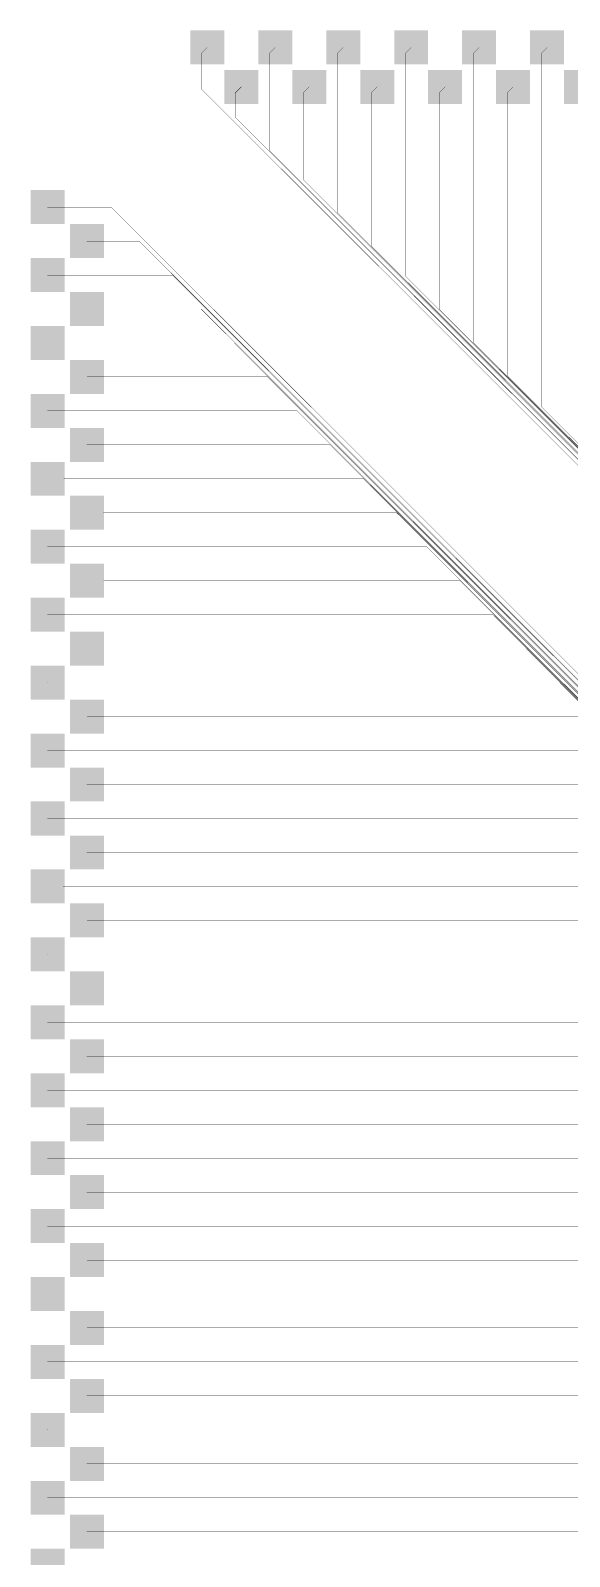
# Model space of a CAD drawing. Header units: inches. Extents: x 0 to 565, y 0 to 565.
# Drawn here: x 0 to 99.1, y 284.2 to 565 of the extents above; entities that cross this region are included whole.
import ezdxf

# ---------------------------------------------------------------- set-up
doc = ezdxf.new("R2010")
doc.units = ezdxf.units.IN

# ---------------------------------------------------------------- blocks, each defined once
blk = doc.blocks.new('B____P_____81__2')
for points in [[(4.13, 180.88), (10.38, 180.88), (10.38, 174.63), (4.13, 174.63)], [(-3.13, 174.63), (3.13, 174.63), (3.13, 168.38), (-3.13, 168.38)], [(4.13, 168.38), (10.38, 168.38), (10.38, 162.13), (4.13, 162.13)], [(-3.13, 162.13), (3.13, 162.13), (3.13, 155.88), (-3.13, 155.88)], [(4.13, 155.88), (10.38, 155.88), (10.38, 149.63), (4.13, 149.63)], [(-3.13, 149.63), (3.13, 149.63), (3.13, 143.38), (-3.13, 143.38)], [(4.13, 143.38), (10.38, 143.38), (10.38, 137.13), (4.13, 137.13)], [(-3.13, 137.13), (3.13, 137.13), (3.13, 130.88), (-3.13, 130.88)], [(4.13, 130.88), (10.38, 130.88), (10.38, 124.63), (4.13, 124.63)], [(-3.13, 124.63), (3.13, 124.63), (3.13, 118.38), (-3.13, 118.38)], [(4.13, 118.38), (10.38, 118.38), (10.38, 112.13), (4.13, 112.13)], [(-3.13, 112.13), (3.13, 112.13), (3.13, 105.88), (-3.13, 105.88)]]:
    blk.add_hatch(color=1).paths.add_polyline_path(points)
blk = doc.blocks.new('B____P_____81__5')
for points in [[(-3.13, 612.13), (3.13, 612.13), (3.13, 605.88), (-3.13, 605.88)], [(4.13, 605.88), (10.38, 605.88), (10.38, 599.63), (4.13, 599.63)], [(-3.13, 599.63), (3.13, 599.63), (3.13, 593.37), (-3.13, 593.37)], [(4.13, 593.37), (10.38, 593.37), (10.38, 587.12), (4.13, 587.12)], [(-3.13, 587.12), (3.13, 587.12), (3.13, 580.87), (-3.13, 580.87)], [(4.13, 580.87), (10.38, 580.87), (10.38, 574.62), (4.13, 574.62)], [(-3.13, 574.62), (3.13, 574.62), (3.13, 568.37), (-3.13, 568.37)], [(4.13, 568.37), (10.38, 568.37), (10.38, 562.13), (4.13, 562.13)], [(-3.13, 562.13), (3.13, 562.13), (3.13, 555.88), (-3.13, 555.88)], [(4.13, 555.88), (10.38, 555.88), (10.38, 549.63), (4.13, 549.63)], [(-3.13, 549.63), (3.13, 549.63), (3.13, 543.37), (-3.13, 543.37)], [(4.13, 543.37), (10.38, 543.37), (10.38, 537.12), (4.13, 537.12)], [(-3.13, 537.12), (3.13, 537.12), (3.13, 530.87), (-3.13, 530.87)], [(4.13, 530.87), (10.38, 530.87), (10.38, 524.62), (4.13, 524.62)], [(-3.13, 524.62), (3.13, 524.62), (3.13, 518.37), (-3.13, 518.37)], [(4.13, 518.37), (10.38, 518.37), (10.38, 512.13), (4.13, 512.13)], [(-3.13, 512.13), (3.13, 512.13), (3.13, 505.88), (-3.13, 505.88)], [(4.13, 505.88), (10.38, 505.88), (10.38, 499.63), (4.13, 499.63)], [(-3.13, 499.63), (3.13, 499.63), (3.13, 493.37), (-3.13, 493.37)], [(4.13, 493.37), (10.38, 493.37), (10.38, 487.12), (4.13, 487.12)], [(-3.13, 487.12), (3.13, 487.12), (3.13, 480.87), (-3.13, 480.87)], [(4.13, 480.87), (10.38, 480.87), (10.38, 474.62), (4.13, 474.62)], [(-3.13, 474.62), (3.13, 474.62), (3.13, 468.37), (-3.13, 468.37)], [(4.13, 468.37), (10.38, 468.37), (10.38, 462.13), (4.13, 462.13)], [(-3.13, 462.13), (3.13, 462.13), (3.13, 455.88), (-3.13, 455.88)], [(4.13, 455.88), (10.38, 455.88), (10.38, 449.63), (4.13, 449.63)], [(-3.13, 449.63), (3.13, 449.63), (3.13, 443.37), (-3.13, 443.37)], [(4.13, 443.37), (10.38, 443.37), (10.38, 437.12), (4.13, 437.12)], [(-3.13, 437.12), (3.13, 437.12), (3.13, 430.87), (-3.13, 430.87)], [(4.13, 430.87), (10.38, 430.87), (10.38, 424.63), (4.13, 424.63)], [(-3.13, 424.63), (3.13, 424.63), (3.13, 418.38), (-3.13, 418.38)], [(4.13, 418.38), (10.38, 418.38), (10.38, 412.13), (4.13, 412.13)], [(-3.13, 412.13), (3.13, 412.13), (3.13, 405.87), (-3.13, 405.87)], [(4.13, 405.87), (10.38, 405.87), (10.38, 399.62), (4.13, 399.62)], [(-3.13, 399.62), (3.13, 399.62), (3.13, 393.37), (-3.13, 393.37)], [(4.13, 393.37), (10.38, 393.37), (10.38, 387.13), (4.13, 387.13)], [(-3.13, 387.13), (3.13, 387.13), (3.13, 380.87), (-3.13, 380.87)], [(4.13, 380.87), (10.38, 380.87), (10.38, 374.62), (4.13, 374.62)], [(-3.13, 374.62), (3.13, 374.62), (3.13, 368.37), (-3.13, 368.37)], [(4.13, 368.37), (10.38, 368.37), (10.38, 362.13), (4.13, 362.13)], [(-3.13, 362.13), (3.13, 362.13), (3.13, 355.88), (-3.13, 355.88)]]:
    blk.add_hatch(color=1).paths.add_polyline_path(points)

msp = doc.modelspace()

# ---------------------------------------------------------------- linework, layer by layer
at = {"const_width": 0.05}
for points in [[(31.39, 560.76), (32.5, 561.88)], [(43.89, 560.76), (45, 561.88)], [(56.39, 560.76), (57.5, 561.88)], [(68.89, 560.76), (70, 561.88)], [(81.39, 560.76), (82.5, 561.88)], [(93.89, 560.76), (95, 561.88)], [(31.39, 554.28), (31.39, 560.76)], [(43.89, 542.96), (43.89, 560.76)], [(56.39, 531.51), (56.39, 560.76)], [(68.89, 519.85), (68.89, 560.76)], [(81.39, 507.66), (81.39, 560.76)], [(93.89, 495.86), (93.89, 560.76)], [(31.39, 554.28), (274.56, 311.11)], [(37.64, 553.51), (38.75, 554.62)], [(37.64, 549.06), (37.64, 553.51)], [(50.14, 553.51), (51.25, 554.62)], [(50.14, 537.58), (50.14, 553.51)], [(62.64, 553.51), (63.75, 554.62)], [(62.64, 525.41), (62.64, 553.51)], [(75.14, 553.51), (76.25, 554.62)], [(75.14, 513.76), (75.14, 553.51)], [(87.64, 553.51), (88.75, 554.62)], [(87.64, 501.56), (87.64, 553.51)], [(37.64, 549.06), (275.58, 311.12)], [(43.89, 542.96), (275.68, 311.17)], [(50.14, 537.58), (276.61, 311.11)], [(3.13, 532.5), (14.84, 532.5)], [(14.84, 532.5), (253.89, 293.45)], [(56.39, 531.51), (276.71, 311.19)], [(10.38, 526.25), (15.14, 526.25)], [(15.14, 526.25), (15.14, 526.25)], [(15.14, 526.25), (19.99, 526.25)], [(19.99, 526.25), (253.89, 292.35)], [(62.64, 525.41), (276.81, 311.24)], [(3.13, 520), (6.64, 520)], [(6.64, 520), (6.64, 520)], [(6.64, 520), (26.09, 520)], [(26.09, 520), (253.84, 292.25)], [(68.89, 519.85), (277.63, 311.11)], [(10.38, 513.75), (14.95, 513.75)], [(14.95, 513.75), (14.95, 513.75)], [(14.95, 513.75), (31.39, 513.75)], [(31.39, 513.75), (253.89, 291.25)], [(75.14, 513.76), (277.73, 311.17)], [(3.13, 507.5), (6.39, 507.5)], [(6.39, 507.5), (6.39, 507.5)], [(6.39, 507.5), (37.49, 507.5)], [(37.49, 507.5), (253.84, 291.15)], [(81.39, 507.66), (277.83, 311.22)], [(10.38, 501.25), (14.09, 501.25)], [(14.09, 501.25), (14.09, 501.25)], [(14.09, 501.25), (43.59, 501.25)], [(43.59, 501.25), (253.79, 291.05)], [(87.64, 501.56), (277.93, 311.27)], [(3.13, 495), (6.89, 495)], [(6.89, 495), (6.89, 495)], [(6.89, 495), (49.04, 495)], [(49.04, 495), (253.89, 290.15)], [(93.89, 495.86), (278.6, 311.15)], [(10.38, 488.75), (13.94, 488.75)], [(13.94, 488.75), (13.94, 488.75)], [(13.94, 488.75), (55.14, 488.75)], [(55.14, 488.75), (253.84, 290.05)], [(6.14, 482.5), (61.24, 482.5)], [(61.24, 482.5), (253.79, 289.95)], [(13.44, 476.25), (67.34, 476.25)], [(67.34, 476.25), (253.74, 289.85)], [(3.13, 470), (6.74, 470)], [(6.74, 470), (6.74, 470)], [(6.74, 470), (72.89, 470)], [(72.89, 470), (253.89, 289)], [(13.44, 463.75), (78.99, 463.75)], [(78.99, 463.75), (253.84, 288.9)], [(3.13, 457.5), (6.69, 457.5)], [(6.69, 457.5), (6.69, 457.5)], [(6.69, 457.5), (85.09, 457.5)], [(85.09, 457.5), (253.79, 288.8)], [(13.49, 451.25), (91.19, 451.25)], [(91.19, 451.25), (253.74, 288.7)], [(3.13, 445), (6.34, 445)], [(6.34, 445), (6.34, 445)], [(6.34, 445), (97.29, 445)], [(97.29, 445), (253.69, 288.6)], [(10.38, 438.75), (13.84, 438.75)], [(13.84, 438.75), (13.84, 438.75)], [(13.84, 438.75), (103.04, 438.75)], [(3.13, 432.5), (6.39, 432.5)], [(6.39, 432.5), (6.39, 432.5)], [(6.39, 432.5), (109.14, 432.5)], [(10.38, 426.25), (10.38, 426.25)], [(10.38, 426.25), (115.24, 426.25)], [(3.13, 420), (6.44, 420)], [(6.44, 420), (6.44, 420)], [(6.44, 420), (121.34, 420)], [(10.38, 413.75), (14.29, 413.75)], [(14.29, 413.75), (14.29, 413.75)], [(14.29, 413.75), (127.44, 413.75)], [(5.99, 407.5), (133.54, 407.5)], [(10.38, 401.25), (13.99, 401.25)], [(13.99, 401.25), (13.99, 401.25)], [(13.99, 401.25), (139.44, 401.25)], [(3.13, 395), (6.39, 395)], [(6.39, 395), (6.39, 395)], [(6.39, 395), (145.54, 395)], [(10.38, 388.75), (13.89, 388.75)], [(13.89, 388.75), (13.89, 388.75)], [(13.89, 388.75), (151.64, 388.75)], [(3.13, 382.5), (6.94, 382.5)], [(6.94, 382.5), (6.94, 382.5)], [(6.94, 382.5), (157.74, 382.5)], [(10.38, 376.25), (10.38, 376.25)], [(10.38, 376.25), (163.84, 376.25)], [(3.13, 370), (6.89, 370)], [(6.89, 370), (6.89, 370)], [(6.89, 370), (169.94, 370)], [(10.38, 363.75), (14.39, 363.75)], [(14.39, 363.75), (14.39, 363.75)], [(14.39, 363.75), (176.04, 363.75)], [(3.13, 357.5), (3.13, 357.5)], [(3.13, 357.5), (182.09, 357.5)], [(10.38, 351.25), (188.19, 351.25)], [(3.13, 345), (194.29, 345)], [(10.38, 338.75), (14.44, 338.75)], [(14.44, 338.75), (14.44, 338.75)], [(14.44, 338.75), (200.39, 338.75)], [(3.13, 332.5), (7.89, 332.5)], [(7.89, 332.5), (7.89, 332.5)], [(7.89, 332.5), (206.49, 332.5)], [(10.38, 326.25), (212.59, 326.25)], [(3.13, 320), (218.69, 320)], [(10.38, 313.75), (10.38, 313.75)], [(10.38, 313.75), (224.79, 313.75)], [(3.13, 307.5), (3.22, 307.6)], [(3.22, 307.6), (230.8, 307.6)], [(10.38, 301.25), (236.99, 301.25)], [(3.13, 295), (243.09, 295)], [(10.38, 288.75), (14.19, 288.75)], [(14.19, 288.75), (14.19, 288.75)], [(14.19, 288.75), (249.19, 288.75)]]:
    msp.add_lwpolyline(points, dxfattribs=at)
at = {"const_width": 0.025}
for points in [[(32.49, 561.88, 1), (32.51, 561.88, 1)], [(44.99, 561.88, 1), (45.01, 561.88, 1)], [(57.49, 561.88, 1), (57.51, 561.88, 1)], [(69.99, 561.88, 1), (70.01, 561.88, 1)], [(82.49, 561.88, 1), (82.51, 561.88, 1)], [(94.99, 561.88, 1), (95.01, 561.88, 1)], [(31.38, 560.76, 1), (31.4, 560.76, 1)], [(31.38, 560.76, 1), (31.4, 560.76, 1)], [(43.88, 560.76, 1), (43.9, 560.76, 1)], [(43.88, 560.76, 1), (43.9, 560.76, 1)], [(56.38, 560.76, 1), (56.4, 560.76, 1)], [(56.38, 560.76, 1), (56.4, 560.76, 1)], [(68.88, 560.76, 1), (68.9, 560.76, 1)], [(68.88, 560.76, 1), (68.9, 560.76, 1)], [(81.38, 560.76, 1), (81.4, 560.76, 1)], [(81.38, 560.76, 1), (81.4, 560.76, 1)], [(93.88, 560.76, 1), (93.9, 560.76, 1)], [(93.88, 560.76, 1), (93.9, 560.76, 1)], [(31.38, 554.28, 1), (31.4, 554.28, 1)], [(31.38, 554.28, 1), (31.4, 554.28, 1)], [(37.63, 553.51, 1), (37.65, 553.51, 1)], [(37.63, 553.51, 1), (37.65, 553.51, 1)], [(38.74, 554.62, 1), (38.76, 554.62, 1)], [(50.13, 553.51, 1), (50.15, 553.51, 1)], [(50.13, 553.51, 1), (50.15, 553.51, 1)], [(51.24, 554.62, 1), (51.26, 554.62, 1)], [(62.63, 553.51, 1), (62.65, 553.51, 1)], [(62.63, 553.51, 1), (62.65, 553.51, 1)], [(63.74, 554.62, 1), (63.76, 554.62, 1)], [(75.13, 553.51, 1), (75.15, 553.51, 1)], [(75.13, 553.51, 1), (75.15, 553.51, 1)], [(76.24, 554.62, 1), (76.26, 554.62, 1)], [(87.63, 553.51, 1), (87.65, 553.51, 1)], [(87.63, 553.51, 1), (87.65, 553.51, 1)], [(88.74, 554.62, 1), (88.76, 554.62, 1)], [(37.63, 549.06, 1), (37.65, 549.06, 1)], [(37.63, 549.06, 1), (37.65, 549.06, 1)], [(43.88, 542.96, 1), (43.9, 542.96, 1)], [(43.88, 542.96, 1), (43.9, 542.96, 1)], [(50.13, 537.58, 1), (50.15, 537.58, 1)], [(50.13, 537.58, 1), (50.15, 537.58, 1)], [(3.11, 532.5, 1), (3.14, 532.5, 1)], [(14.83, 532.5, 1), (14.85, 532.5, 1)], [(14.83, 532.5, 1), (14.85, 532.5, 1)], [(56.38, 531.51, 1), (56.4, 531.51, 1)], [(56.38, 531.51, 1), (56.4, 531.51, 1)], [(10.36, 526.25, 1), (10.39, 526.25, 1)], [(15.13, 526.25, 1), (15.15, 526.25, 1)], [(15.13, 526.25, 1), (15.15, 526.25, 1)], [(15.13, 526.25, 1), (15.15, 526.25, 1)], [(15.13, 526.25, 1), (15.15, 526.25, 1)], [(19.98, 526.25, 1), (20, 526.25, 1)], [(19.98, 526.25, 1), (20, 526.25, 1)], [(62.63, 525.41, 1), (62.65, 525.41, 1)], [(62.63, 525.41, 1), (62.65, 525.41, 1)], [(3.11, 520, 1), (3.14, 520, 1)], [(6.63, 520, 1), (6.65, 520, 1)], [(6.63, 520, 1), (6.65, 520, 1)], [(6.63, 520, 1), (6.65, 520, 1)], [(6.63, 520, 1), (6.65, 520, 1)], [(26.08, 520, 1), (26.1, 520, 1)], [(26.08, 520, 1), (26.1, 520, 1)], [(68.88, 519.85, 1), (68.9, 519.85, 1)], [(68.88, 519.85, 1), (68.9, 519.85, 1)], [(10.36, 513.75, 1), (10.39, 513.75, 1)], [(14.94, 513.75, 1), (14.96, 513.75, 1)], [(14.94, 513.75, 1), (14.96, 513.75, 1)], [(14.94, 513.75, 1), (14.96, 513.75, 1)], [(14.94, 513.75, 1), (14.96, 513.75, 1)], [(31.38, 513.75, 1), (31.4, 513.75, 1)], [(31.38, 513.75, 1), (31.4, 513.75, 1)], [(75.13, 513.76, 1), (75.15, 513.76, 1)], [(75.13, 513.76, 1), (75.15, 513.76, 1)], [(3.11, 507.5, 1), (3.14, 507.5, 1)], [(6.38, 507.5, 1), (6.4, 507.5, 1)], [(6.38, 507.5, 1), (6.4, 507.5, 1)], [(6.38, 507.5, 1), (6.4, 507.5, 1)], [(6.38, 507.5, 1), (6.4, 507.5, 1)], [(37.48, 507.5, 1), (37.5, 507.5, 1)], [(37.48, 507.5, 1), (37.5, 507.5, 1)], [(81.38, 507.66, 1), (81.4, 507.66, 1)], [(81.38, 507.66, 1), (81.4, 507.66, 1)], [(10.36, 501.25, 1), (10.39, 501.25, 1)], [(14.08, 501.25, 1), (14.1, 501.25, 1)], [(14.08, 501.25, 1), (14.1, 501.25, 1)], [(14.08, 501.25, 1), (14.1, 501.25, 1)], [(14.08, 501.25, 1), (14.1, 501.25, 1)], [(43.58, 501.25, 1), (43.6, 501.25, 1)], [(43.58, 501.25, 1), (43.6, 501.25, 1)], [(87.63, 501.56, 1), (87.65, 501.56, 1)], [(87.63, 501.56, 1), (87.65, 501.56, 1)], [(3.11, 495, 1), (3.14, 495, 1)], [(6.88, 495, 1), (6.9, 495, 1)], [(6.88, 495, 1), (6.9, 495, 1)], [(6.88, 495, 1), (6.9, 495, 1)], [(6.88, 495, 1), (6.9, 495, 1)], [(49.03, 495, 1), (49.05, 495, 1)], [(49.03, 495, 1), (49.05, 495, 1)], [(93.88, 495.86, 1), (93.9, 495.86, 1)], [(93.88, 495.86, 1), (93.9, 495.86, 1)], [(10.36, 488.75, 1), (10.39, 488.75, 1)], [(13.93, 488.75, 1), (13.95, 488.75, 1)], [(13.93, 488.75, 1), (13.95, 488.75, 1)], [(13.93, 488.75, 1), (13.95, 488.75, 1)], [(13.93, 488.75, 1), (13.95, 488.75, 1)], [(55.13, 488.75, 1), (55.15, 488.75, 1)], [(55.13, 488.75, 1), (55.15, 488.75, 1)], [(6.13, 482.5, 1), (6.15, 482.5, 1)], [(61.23, 482.5, 1), (61.25, 482.5, 1)], [(61.23, 482.5, 1), (61.25, 482.5, 1)], [(13.43, 476.25, 1), (13.45, 476.25, 1)], [(67.33, 476.25, 1), (67.35, 476.25, 1)], [(67.33, 476.25, 1), (67.35, 476.25, 1)], [(3.11, 470, 1), (3.14, 470, 1)], [(6.73, 470, 1), (6.75, 470, 1)], [(6.73, 470, 1), (6.75, 470, 1)], [(6.73, 470, 1), (6.75, 470, 1)], [(6.73, 470, 1), (6.75, 470, 1)], [(72.88, 470, 1), (72.9, 470, 1)], [(72.88, 470, 1), (72.9, 470, 1)], [(13.43, 463.75, 1), (13.45, 463.75, 1)], [(78.98, 463.75, 1), (79, 463.75, 1)], [(78.98, 463.75, 1), (79, 463.75, 1)], [(3.11, 457.5, 1), (3.14, 457.5, 1)], [(6.68, 457.5, 1), (6.7, 457.5, 1)], [(6.68, 457.5, 1), (6.7, 457.5, 1)], [(6.68, 457.5, 1), (6.7, 457.5, 1)], [(6.68, 457.5, 1), (6.7, 457.5, 1)], [(85.08, 457.5, 1), (85.1, 457.5, 1)], [(85.08, 457.5, 1), (85.1, 457.5, 1)], [(13.48, 451.25, 1), (13.5, 451.25, 1)], [(91.18, 451.25, 1), (91.2, 451.25, 1)], [(91.18, 451.25, 1), (91.2, 451.25, 1)], [(3.11, 445, 1), (3.14, 445, 1)], [(6.33, 445, 1), (6.35, 445, 1)], [(6.33, 445, 1), (6.35, 445, 1)], [(6.33, 445, 1), (6.35, 445, 1)], [(6.33, 445, 1), (6.35, 445, 1)], [(97.28, 445, 1), (97.3, 445, 1)], [(97.28, 445, 1), (97.3, 445, 1)], [(10.36, 438.75, 1), (10.39, 438.75, 1)], [(13.83, 438.75, 1), (13.85, 438.75, 1)], [(13.83, 438.75, 1), (13.85, 438.75, 1)], [(13.83, 438.75, 1), (13.85, 438.75, 1)], [(13.83, 438.75, 1), (13.85, 438.75, 1)], [(3.11, 432.5, 1), (3.14, 432.5, 1)], [(6.38, 432.5, 1), (6.4, 432.5, 1)], [(6.38, 432.5, 1), (6.4, 432.5, 1)], [(6.38, 432.5, 1), (6.4, 432.5, 1)], [(6.38, 432.5, 1), (6.4, 432.5, 1)], [(10.36, 426.25, 1), (10.39, 426.25, 1)], [(10.36, 426.25, 1), (10.39, 426.25, 1)], [(10.36, 426.25, 1), (10.39, 426.25, 1)], [(3.11, 420, 1), (3.14, 420, 1)], [(6.43, 420, 1), (6.45, 420, 1)], [(6.43, 420, 1), (6.45, 420, 1)], [(6.43, 420, 1), (6.45, 420, 1)], [(6.43, 420, 1), (6.45, 420, 1)], [(10.36, 413.75, 1), (10.39, 413.75, 1)], [(14.28, 413.75, 1), (14.3, 413.75, 1)], [(14.28, 413.75, 1), (14.3, 413.75, 1)], [(14.28, 413.75, 1), (14.3, 413.75, 1)], [(14.28, 413.75, 1), (14.3, 413.75, 1)], [(5.98, 407.5, 1), (6, 407.5, 1)], [(10.36, 401.25, 1), (10.39, 401.25, 1)], [(13.98, 401.25, 1), (14, 401.25, 1)], [(13.98, 401.25, 1), (14, 401.25, 1)], [(13.98, 401.25, 1), (14, 401.25, 1)], [(13.98, 401.25, 1), (14, 401.25, 1)], [(3.11, 395, 1), (3.14, 395, 1)], [(6.38, 395, 1), (6.4, 395, 1)], [(6.38, 395, 1), (6.4, 395, 1)], [(6.38, 395, 1), (6.4, 395, 1)], [(6.38, 395, 1), (6.4, 395, 1)], [(10.36, 388.75, 1), (10.39, 388.75, 1)], [(13.88, 388.75, 1), (13.9, 388.75, 1)], [(13.88, 388.75, 1), (13.9, 388.75, 1)], [(13.88, 388.75, 1), (13.9, 388.75, 1)], [(13.88, 388.75, 1), (13.9, 388.75, 1)], [(3.11, 382.5, 1), (3.14, 382.5, 1)], [(6.93, 382.5, 1), (6.95, 382.5, 1)], [(6.93, 382.5, 1), (6.95, 382.5, 1)], [(6.93, 382.5, 1), (6.95, 382.5, 1)], [(6.93, 382.5, 1), (6.95, 382.5, 1)], [(10.36, 376.25, 1), (10.39, 376.25, 1)], [(10.36, 376.25, 1), (10.39, 376.25, 1)], [(10.36, 376.25, 1), (10.39, 376.25, 1)], [(3.11, 370, 1), (3.14, 370, 1)], [(6.88, 370, 1), (6.9, 370, 1)], [(6.88, 370, 1), (6.9, 370, 1)], [(6.88, 370, 1), (6.9, 370, 1)], [(6.88, 370, 1), (6.9, 370, 1)], [(10.36, 363.75, 1), (10.39, 363.75, 1)], [(14.38, 363.75, 1), (14.4, 363.75, 1)], [(14.38, 363.75, 1), (14.4, 363.75, 1)], [(14.38, 363.75, 1), (14.4, 363.75, 1)], [(14.38, 363.75, 1), (14.4, 363.75, 1)], [(3.11, 357.5, 1), (3.14, 357.5, 1)], [(3.11, 357.5, 1), (3.14, 357.5, 1)], [(3.11, 357.5, 1), (3.14, 357.5, 1)], [(10.36, 351.25, 1), (10.39, 351.25, 1)], [(3.11, 345, 1), (3.14, 345, 1)], [(10.36, 338.75, 1), (10.39, 338.75, 1)], [(14.43, 338.75, 1), (14.45, 338.75, 1)], [(14.43, 338.75, 1), (14.45, 338.75, 1)], [(14.43, 338.75, 1), (14.45, 338.75, 1)], [(14.43, 338.75, 1), (14.45, 338.75, 1)], [(3.11, 332.5, 1), (3.14, 332.5, 1)], [(7.88, 332.5, 1), (7.9, 332.5, 1)], [(7.88, 332.5, 1), (7.9, 332.5, 1)], [(7.88, 332.5, 1), (7.9, 332.5, 1)], [(7.88, 332.5, 1), (7.9, 332.5, 1)], [(10.36, 326.25, 1), (10.39, 326.25, 1)], [(3.11, 320, 1), (3.14, 320, 1)], [(10.36, 313.75, 1), (10.39, 313.75, 1)], [(10.36, 313.75, 1), (10.39, 313.75, 1)], [(10.36, 313.75, 1), (10.39, 313.75, 1)], [(3.11, 307.5, 1), (3.14, 307.5, 1)], [(3.21, 307.6, 1), (3.24, 307.6, 1)], [(3.21, 307.6, 1), (3.24, 307.6, 1)], [(10.36, 301.25, 1), (10.39, 301.25, 1)], [(3.11, 295, 1), (3.14, 295, 1)], [(10.36, 288.75, 1), (10.39, 288.75, 1)], [(14.18, 288.75, 1), (14.2, 288.75, 1)], [(14.18, 288.75, 1), (14.2, 288.75, 1)], [(14.18, 288.75, 1), (14.2, 288.75, 1)], [(14.18, 288.75, 1), (14.2, 288.75, 1)]]:
    msp.add_lwpolyline(points, format="xyb", close=True, dxfattribs=at)

# ---------------------------------------------------------------- block references
at = {"rotation": 270}
msp.add_blockref('B____P_____81__2', (-76.5, 561.88), dxfattribs=at)
msp.add_blockref('B____P_____81__5', (3.13, -76.5))

doc.saveas('drawing.dxf')
